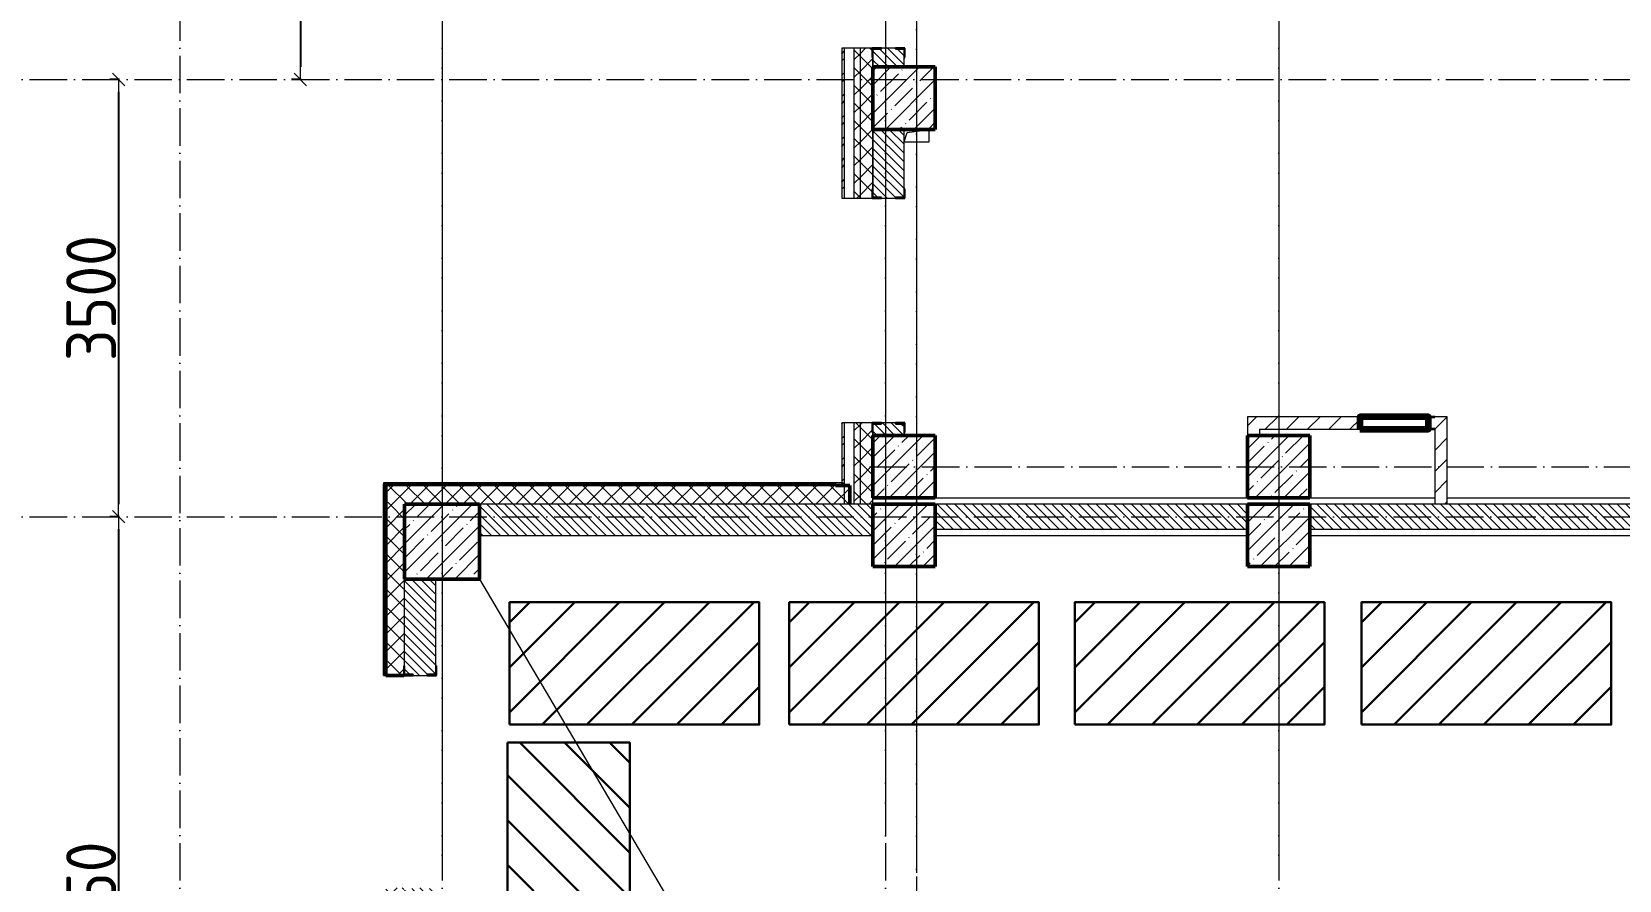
# Model space of a CAD drawing. Header units: millimetres. Extents: x -356862 to 418287, y 0 to 839748.
# Drawn here: x 210193 to 222906, y 498937 to 505729 of the extents above; entities that cross this region are included whole.
import ezdxf

# ---------------------------------------------------------------- set-up
doc = ezdxf.new("R2010")
doc.units = ezdxf.units.MM
doc.linetypes.add('50_200_ШТРИХ_1Т_ш5_п1_п1_', pattern=[700, 500, -100, 0, -100])
for name, color, linetype, lineweight in [('0) строит. леса', 20, 'Continuous', 30), ('9.7) Заделка 956 шт', 6, 'Continuous', 158), ('A-____-____-DIMS', 7, 'Continuous', 9), ('A-DETL-____-OTLN-4', 7, 'Continuous', 18), ('A-FLOR-____-OTLN', 7, 'Continuous', 9), ('A-GENM-____-MCUT', 7, 'Continuous', 25), ('A-GENM-____-OTLN', 7, 'Continuous', 9), ('A-GENM-____-OTLN-1', 7, 'Continuous', 25), ('A-WALL-____-MCUT', 7, 'Continuous', 13), ('A-WALL-____-MCUT-1', 7, 'Continuous', 9), ('A-WALL-____-MCUT-2', 7, 'Continuous', 50), ('A-WALL-____-MCUT-3', 7, 'Continuous', 9), ('A-WALL-____-OTLN', 7, 'Continuous', 9), ('A-WALL-____-PATT-1', 7, 'Continuous', 9), ('A-WALL-FNSH-MCUT-1', 7, 'Continuous', 9), ('S-COLS-____-MCUT', 7, 'Continuous', 50), ('S-COLS-____-OTLN', 7, 'Continuous', 9), ('S-GRID-____-OTLN-1', 7, '50_200_ШТРИХ_1Т_ш5_п1_п1_', 9)]:
    doc.layers.add(name, color=color, linetype=linetype, lineweight=lineweight)
doc.styles.add('СПДС', font='isocpeur.ttf', dxfattribs={"width": 0.9})
doc.dimstyles.new('Размера А3', dxfattribs={"dimtxt": 200, "dimasz": 100, "dimexe": 70, "dimexo": 100, "dimgap": 20, "dimtad": 1, "dimdec": 0, "dimrnd": 10, "dimzin": 0, "dimdsep": 46, "dimtxsty": 'СПДС', "dimblk": 'ARROWHEAD_6', "dimcen": 1, "dimclrd": 256, "dimclre": 256, "dimclrt": 256, "dimazin": 0, "dimtfac": 1, "dimtdec": 0, "dimtmove": 2, "dimatfit": 3, "dimfxl": 1, "dimtolj": 1, "dimtzin": 0, "dimarcsym": 0})
pattern_1 = [(45, (-77750, -42681.04), (-114.04925, 114.04925), []), (45, (-77635.95, -42681.04), (-114.04925, 114.04925), [201.613, -40.323, 3.353, -36.97])]
pattern_2 = [(45, (142429.06, 459015.94), (-70.71068, 70.71068), []), (135, (142429.06, 459015.94), (-70.71068, -70.71068), [])]
pattern_3 = [(45, (-74750, -43231.04), (-114.04925, 114.04925), []), (45, (-74635.95, -43231.04), (-114.04925, 114.04925), [201.613, -40.323, 3.353, -36.97])]
pattern_4 = [(45, (-77750, -43231.04), (-114.04925, 114.04925), []), (45, (-77635.95, -43231.04), (-114.04925, 114.04925), [201.613, -40.323, 3.353, -36.97])]
pattern_5 = [(45, (-74750, -42681.04), (-114.04925, 114.04925), []), (45, (-74635.95, -42681.04), (-114.04925, 114.04925), [201.613, -40.323, 3.353, -36.97])]
pattern_6 = [(135, (142429.057, 459015.94), (-35.35534, -35.35534), [])]
pattern_7 = [(45, (142429.06, 459015.94), (-84.85281, 84.85281), [])]

# ---------------------------------------------------------------- blocks, each defined once
blk = doc.blocks.new('BSC_Колонна _Прямоугольная - 500х500-V34-АР1_План отверстий 3 этажа в осях 1-64_Ю-ЯЯ')
at = {"layer": 'S-COLS-____-OTLN'}
h = blk.add_hatch(dxfattribs=at)
h.set_pattern_fill('FP_42', color=256, style=0, pattern_type=2)
h.set_pattern_definition(pattern_1)
h.paths.add_polyline_path([(-250, -250), (250, -250), (250, 250), (-250, 250)], flags=0)
at = {"layer": 'S-COLS-____-MCUT'}
for p, q in [((250, 250), (-250, 250)), ((-250, 250), (-250, -250)), ((250, -250), (250, 250)), ((-250, -250), (250, -250))]:
    blk.add_line(p, q, dxfattribs=at)
blk = doc.blocks.new('BSC_Колонна _Прямоугольная - 500х500-V56-АР1_План отверстий 3 этажа в осях 1-64_Ю-ЯЯ')
at = {"layer": 'S-COLS-____-OTLN'}
h = blk.add_hatch(dxfattribs=at)
h.set_pattern_fill('FP_64', color=256, style=0, pattern_type=2)
h.set_pattern_definition(pattern_3)
h.paths.add_polyline_path([(-250, -250), (250, -250), (250, 250), (-250, 250)], flags=0)
at = {"layer": 'S-COLS-____-MCUT'}
for p, q in [((250, 250), (-250, 250)), ((-250, 250), (-250, -250)), ((250, -250), (250, 250)), ((-250, -250), (250, -250))]:
    blk.add_line(p, q, dxfattribs=at)
blk = doc.blocks.new('BSC_Колонна _Прямоугольная - 500х500-V113-АР1_План отверстий 3 этажа в осях 1-64_Ю-ЯЯ')
at = {"layer": 'S-COLS-____-OTLN'}
h = blk.add_hatch(dxfattribs=at)
h.set_pattern_fill('FP_118', color=256, style=0, pattern_type=2)
h.set_pattern_definition([(315, (-46181.04, 74750), (114.04925, 114.04925), []), (315, (-46181.04, 74635.95), (114.04925, 114.04925), [201.613, -40.323, 3.353, -36.97])])
h.paths.add_polyline_path([(-250, 250), (-250, -250), (250, -250), (250, 250)], flags=0)
at = {"layer": 'S-COLS-____-MCUT'}
for p, q in [((250, 250), (-250, 250)), ((-250, 250), (-250, -250)), ((250, -250), (250, 250)), ((-250, -250), (250, -250))]:
    blk.add_line(p, q, dxfattribs=at)
blk = doc.blocks.new('BSC_Колонна _Прямоугольная - 500х500-V118-АР1_План отверстий 3 этажа в осях 1-64_Ю-ЯЯ')
at = {"layer": 'S-COLS-____-OTLN'}
h = blk.add_hatch(dxfattribs=at)
h.set_pattern_fill('FP_123', color=256, style=0, pattern_type=2)
h.set_pattern_definition(pattern_4)
h.paths.add_polyline_path([(-250, -250), (250, -250), (250, 250), (-250, 250)], flags=0)
at = {"layer": 'S-COLS-____-MCUT'}
for p, q in [((250, 250), (-250, 250)), ((-250, 250), (-250, -250)), ((250, -250), (250, 250)), ((-250, -250), (250, -250))]:
    blk.add_line(p, q, dxfattribs=at)
blk = doc.blocks.new('BSC_Колонна _Прямоугольная - 500х500-V119-АР1_План отверстий 3 этажа в осях 1-64_Ю-ЯЯ')
at = {"layer": 'S-COLS-____-OTLN'}
h = blk.add_hatch(dxfattribs=at)
h.set_pattern_fill('FP_124', color=256, style=0, pattern_type=2)
h.set_pattern_definition(pattern_5)
h.paths.add_polyline_path([(-250, -250), (250, -250), (250, 250), (-250, 250), (-250, 12)], flags=0)
at = {"layer": 'S-COLS-____-MCUT'}
for p, q in [((250, 250), (-250, 250)), ((-250, 250), (-250, -250)), ((250, -250), (250, 250)), ((-250, -250), (250, -250))]:
    blk.add_line(p, q, dxfattribs=at)
blk = doc.blocks.new('Фахверк_СКБ_Уголок - 250_2700_1-27501432-АР1_План отверстий 3 этажа в осях 1-64_Ю-ЯЯ')
at = {"layer": 'A-GENM-____-MCUT'}
for p, q in [((200, 181), (125, 181)), ((125, 181), (125, 106)), ((131, 106), (131, 175)), ((131, 175), (200, 175)), ((200, 175), (200, 181)), ((125, 106), (131, 106)), ((131, -6), (125, -6)), ((125, -6), (125, -81)), ((125, -81), (200, -81)), ((131, -75), (131, -6)), ((200, -75), (131, -75)), ((200, -81), (200, -75))]:
    blk.add_line(p, q, dxfattribs=at)
blk = doc.blocks.new('Фахверк_СКБ_Уголок - 250_2700-27497298-АР1_План отверстий 3 этажа в осях 1-64_Ю-ЯЯ')
at = {"layer": 'A-GENM-____-MCUT'}
for p, q in [((200, 181), (125, 181)), ((125, 181), (125, 106)), ((131, 106), (131, 175)), ((131, 175), (200, 175)), ((200, 175), (200, 181)), ((125, 106), (131, 106)), ((131, -6), (125, -6)), ((125, -6), (125, -81)), ((125, -81), (200, -81)), ((131, -75), (131, -6)), ((200, -75), (131, -75)), ((200, -81), (200, -75))]:
    blk.add_line(p, q, dxfattribs=at)
blk = doc.blocks.new('AR_Отверстие прямоугольное _в плите_ - AR_Отверстие прямоугольное _в плите_-V175-АР1_План отверстий 3 этажа в осях 1-64_Ю-ЯЯ')
at = {"layer": 'A-GENM-____-OTLN'}
for p, q in [((-100, -50), (-75, 25)), ((-75, 25), (100, 50)), ((100, -50), (100, 50)), ((-100, -50), (100, -50))]:
    blk.add_line(p, q, dxfattribs=at)
blk = doc.blocks.new('Стены 10 - Стены 4-31628020-АР1_План отверстий 3 этажа в осях 1-64_Ю-ЯЯ')
at = {"layer": 'A-WALL-____-MCUT'}
for p, q in [((23850, 9731), (23800, 9731)), ((23800, 9731), (23800, 9711)), ((23800, 9711), (23850, 9711)), ((23850, 9711), (23850, 9731))]:
    blk.add_line(p, q, dxfattribs=at)
blk = doc.blocks.new('154_Фахверк_СКБ_Швеллер - Тип_100_3960_зеркало-36793856-АР1_План отверстий 3 этажа в осях 1-64_Ю-ЯЯ')
at = {"layer": 'A-GENM-____-MCUT'}
for p, q in [((175, 50), (125, 50)), ((125, 50), (125, -50)), ((128, 47), (175, 47)), ((128, -47), (128, 47)), ((175, 47), (175, 50)), ((125, -50), (175, -50)), ((175, -47), (128, -47)), ((175, -50), (175, -47))]:
    blk.add_line(p, q, dxfattribs=at)
blk = doc.blocks.new('BSC_Колонна _Прямоугольная - 600х600-25984397-АР1_План отверстий 3 этажа в осях 1-64_А-ГГ')
at = {"layer": 'S-COLS-____-OTLN'}
h = blk.add_hatch(dxfattribs=at)
h.set_pattern_fill('FP_47', color=256, style=0, pattern_type=2)
h.set_pattern_definition([(45, (-71050, -42631.04), (-114.04925, 114.04925), []), (45, (-70935.95, -42631.04), (-114.04925, 114.04925), [201.613, -40.323, 3.353, -36.97])])
h.paths.add_polyline_path([(-300, -300), (300, -300), (300, 300), (-300, 300)], flags=0)
at = {"layer": 'S-COLS-____-MCUT'}
for p, q in [((300, 300), (-300, 300)), ((-300, 300), (-300, -300)), ((300, -300), (300, 300)), ((-300, -300), (300, -300))]:
    blk.add_line(p, q, dxfattribs=at)
blk = doc.blocks.new('BSC_Колонна _Прямоугольная - 500х500-V21-АР1_План отверстий 3 этажа в осях 1-64_А-ГГ')
at = {"layer": 'S-COLS-____-OTLN'}
h = blk.add_hatch(dxfattribs=at)
h.set_pattern_fill('FP_58', color=256, style=0, pattern_type=2)
h.set_pattern_definition(pattern_1)
h.paths.add_polyline_path([(-250, -250), (250, -250), (250, 250), (-250, 250)], flags=0)
at = {"layer": 'S-COLS-____-MCUT'}
for p, q in [((250, 250), (-250, 250)), ((-250, 250), (-250, -250)), ((250, -250), (250, 250)), ((-250, -250), (250, -250))]:
    blk.add_line(p, q, dxfattribs=at)
blk = doc.blocks.new('BSC_Колонна _Прямоугольная - 500х500-V87-АР1_План отверстий 3 этажа в осях 1-64_А-ГГ')
at = {"layer": 'S-COLS-____-OTLN'}
h = blk.add_hatch(dxfattribs=at)
h.set_pattern_fill('FP_124', color=256, style=0, pattern_type=2)
h.set_pattern_definition(pattern_3)
h.paths.add_polyline_path([(-250, -250), (250, -250), (250, 250), (-250, 250)], flags=0)
at = {"layer": 'S-COLS-____-MCUT'}
for p, q in [((250, 250), (-250, 250)), ((-250, 250), (-250, -250)), ((250, -250), (250, 250)), ((-250, -250), (250, -250))]:
    blk.add_line(p, q, dxfattribs=at)
blk = doc.blocks.new('BSC_Колонна _Прямоугольная - 500х500-V142-АР1_План отверстий 3 этажа в осях 1-64_А-ГГ')
at = {"layer": 'S-COLS-____-OTLN'}
h = blk.add_hatch(dxfattribs=at)
h.set_pattern_fill('FP_165', color=256, style=0, pattern_type=2)
h.set_pattern_definition(pattern_4)
h.paths.add_polyline_path([(-250, -250), (250, -250), (250, 250), (-250, 250)], flags=0)
at = {"layer": 'S-COLS-____-MCUT'}
for p, q in [((250, 250), (-250, 250)), ((-250, 250), (-250, -250)), ((250, -250), (250, 250)), ((-250, -250), (250, -250))]:
    blk.add_line(p, q, dxfattribs=at)
blk = doc.blocks.new('BSC_Колонна _Прямоугольная - 500х500-V143-АР1_План отверстий 3 этажа в осях 1-64_А-ГГ')
at = {"layer": 'S-COLS-____-OTLN'}
h = blk.add_hatch(dxfattribs=at)
h.set_pattern_fill('FP_166', color=256, style=0, pattern_type=2)
h.set_pattern_definition(pattern_5)
h.paths.add_polyline_path([(-250, -250), (250, -250), (250, 250), (-250, 250)], flags=0)
at = {"layer": 'S-COLS-____-MCUT'}
for p, q in [((250, 250), (-250, 250)), ((-250, 250), (-250, -250)), ((250, -250), (250, 250)), ((-250, -250), (250, -250))]:
    blk.add_line(p, q, dxfattribs=at)
blk = doc.blocks.new('Фахверк_СКБ_Уголок - 250_3380-27498580-АР1_План отверстий 3 этажа в осях 1-64_А-ГГ')
at = {"layer": 'A-GENM-____-MCUT'}
for p, q in [((200, 181), (125, 181)), ((125, 181), (125, 106)), ((131, 106), (131, 175)), ((131, 175), (200, 175)), ((200, 175), (200, 181)), ((125, 106), (131, 106)), ((131, -6), (125, -6)), ((125, -6), (125, -81)), ((125, -81), (200, -81)), ((131, -75), (131, -6)), ((200, -75), (131, -75)), ((200, -81), (200, -75))]:
    blk.add_line(p, q, dxfattribs=at)
blk = doc.blocks.new('Стены 10 - Стены 4-31628020-АР1_План отверстий 3 этажа в осях 1-64_А-ГГ')
at = {"layer": 'A-WALL-____-MCUT-3'}
for p, q in [((23850, 9731), (23800, 9731)), ((23800, 9731), (23800, 9711)), ((23800, 9711), (23850, 9711)), ((23850, 9711), (23850, 9731))]:
    blk.add_line(p, q, dxfattribs=at)
blk = doc.blocks.new('154_Фахверк_СКБ_Швеллер - Тип_100_3960_зеркало-36793856-АР1_План отверстий 3 этажа в осях 1-64_А-ГГ')
at = {"layer": 'A-GENM-____-MCUT'}
for p, q in [((175, 50), (125, 50)), ((125, 50), (125, -50)), ((128, 47), (175, 47)), ((128, -47), (128, 47)), ((175, 47), (175, 50)), ((125, -50), (175, -50)), ((175, -47), (128, -47)), ((175, -50), (175, -47))]:
    blk.add_line(p, q, dxfattribs=at)
blk = doc.blocks.new('ARROWHEAD_6')
at = {"color": 0, "linetype": 'Continuous'}
for p, q in [((0, 0), (-1, 0)), ((-0.5, -0.5), (0.5, 0.5))]:
    blk.add_line(p, q, dxfattribs=at)
blk = doc.blocks.new('*D2600')
at = {"layer": 'A-____-____-DIMS', "lineweight": -2, "transparency": 16777216}
for p, q in [((212350, 510947), (212274, 510947)), ((212344, 510847), (212344, 505447)), ((212350, 505347), (212274, 505347))]:
    blk.add_line(p, q, dxfattribs=at)
at = {"layer": 'Defpoints', "color": 0, "transparency": 16777216}
for p in [(212450, 510947), (212344, 505347), (212450, 505347)]:
    blk.add_point(p, dxfattribs=at)
at = {"layer": 'A-____-____-DIMS', "lineweight": -2, "transparency": 16777216, "xscale": 100, "yscale": 100, "zscale": 100}
for p, rotation in [((212344, 510947), 90), ((212344, 505347), 270)]:
    blk.add_blockref('ARROWHEAD_6', p, dxfattribs=dict(at, rotation=rotation))
at = {"layer": 'A-____-____-DIMS', "transparency": 16777216, "insert": (212124, 508147), "char_height": 400, "attachment_point": 5, "rotation": 90, "style": 'СПДС'}
blk.add_mtext('\\A1;5600', dxfattribs=at)
blk = doc.blocks.new('*D2601')
at = {"layer": 'A-____-____-DIMS', "lineweight": -2, "transparency": 16777216}
for p, q in [((210895, 505347), (210819, 505347)), ((210889, 505247), (210889, 501947)), ((210895, 501847), (210819, 501847))]:
    blk.add_line(p, q, dxfattribs=at)
at = {"layer": 'Defpoints', "color": 0, "transparency": 16777216}
for p in [(210995, 505347), (210889, 501847), (210995, 501847)]:
    blk.add_point(p, dxfattribs=at)
at = {"layer": 'A-____-____-DIMS', "lineweight": -2, "transparency": 16777216, "xscale": 100, "yscale": 100, "zscale": 100}
for p, rotation in [((210889, 505347), 90), ((210889, 501847), 270)]:
    blk.add_blockref('ARROWHEAD_6', p, dxfattribs=dict(at, rotation=rotation))
at = {"layer": 'A-____-____-DIMS', "transparency": 16777216, "insert": (210669, 503597), "char_height": 400, "attachment_point": 5, "rotation": 90, "style": 'СПДС'}
blk.add_mtext('\\A1;3500', dxfattribs=at)
blk = doc.blocks.new('*D2602')
at = {"layer": 'A-____-____-DIMS', "lineweight": -2, "transparency": 16777216}
for p, q in [((210895, 501847), (210819, 501847)), ((210889, 501747), (210889, 495797)), ((210895, 495697), (210819, 495697))]:
    blk.add_line(p, q, dxfattribs=at)
at = {"layer": 'Defpoints', "color": 0, "transparency": 16777216}
for p in [(210995, 501847), (210889, 495697), (210995, 495697)]:
    blk.add_point(p, dxfattribs=at)
at = {"layer": 'A-____-____-DIMS', "lineweight": -2, "transparency": 16777216, "xscale": 100, "yscale": 100, "zscale": 100}
for p, rotation in [((210889, 501847), 90), ((210889, 495697), 270)]:
    blk.add_blockref('ARROWHEAD_6', p, dxfattribs=dict(at, rotation=rotation))
at = {"layer": 'A-____-____-DIMS', "transparency": 16777216, "insert": (210669, 498772), "char_height": 400, "attachment_point": 5, "rotation": 90, "style": 'СПДС'}
blk.add_mtext('\\A1;6150', dxfattribs=at)

msp = doc.modelspace()

# ---------------------------------------------------------------- hatches: boundary and pattern name
at = {"layer": '0) строит. леса'}
h = msp.add_hatch(dxfattribs=at)
h.set_pattern_fill('ANSI31', color=256, scale=80)
h.set_pattern_definition([(45, (214459.42, 646201.03), (-179.60512, 179.60512), [])])
h.paths.add_polyline_path([(214019.1946, 500182.534), (216019.1946, 500182.534), (216019.1946, 501162.534), (214019.1946, 501162.534)])
h = msp.add_hatch(dxfattribs=at)
h.set_pattern_fill('ANSI31', color=256, scale=80)
h.set_pattern_definition([(45, (216699.28, 646201.03), (-179.60512, 179.60512), [])])
h.paths.add_polyline_path([(216259.0551, 500182.534), (218259.0551, 500182.534), (218259.0551, 501162.534), (216259.0551, 501162.534)])
h = msp.add_hatch(dxfattribs=at)
h.set_pattern_fill('ANSI31', color=256, scale=80)
h.set_pattern_definition([(45, (218985.83, 646201.03), (-179.60512, 179.60512), [])])
h.paths.add_polyline_path([(218545.6, 500182.534), (220545.6, 500182.534), (220545.6, 501162.534), (218545.6, 501162.534)])
h = msp.add_hatch(dxfattribs=at)
h.set_pattern_fill('ANSI31', color=256, scale=80)
h.set_pattern_definition([(45, (221281.95, 646201.03), (-179.60512, 179.60512), [])])
h.paths.add_polyline_path([(220841.7239, 500182.534), (222841.7239, 500182.534), (222841.7239, 501162.534), (220841.7239, 501162.534)])
h = msp.add_hatch(dxfattribs=at)
h.set_pattern_fill('ANSI31', color=256, scale=80, angle=-90)
h.set_pattern_definition([(315, (360020.9, 499598.46), (179.60512, 179.60512), [])])
h.paths.add_polyline_path([(214002.3982, 500038.6902), (214002.3982, 498038.6902), (214982.3982, 498038.6902), (214982.3982, 500038.6902)])
at = {"layer": 'A-WALL-____-PATT-1'}
h = msp.add_hatch(dxfattribs=at)
h.set_pattern_fill('FP_4', color=256, style=0, pattern_type=2)
h.set_pattern_definition(pattern_2)
h.paths.add_polyline_path([(216829.0567, 501946.983), (216829.0567, 502596.983), (216779.0567, 502596.983), (216779.0567, 501946.983)], flags=0)
h.paths.add_polyline_path([(216779.0567, 504396.983), (216829.0567, 504396.983), (216829.0567, 505596.983), (216779.0567, 505596.983), (216779.0567, 504937.998)], flags=0)
h.paths.add_polyline_path([(216779.0567, 507396.983), (216829.0567, 507396.983), (216829.0567, 508596.983), (216779.0567, 508596.983), (216779.0567, 508166.9682)], flags=0)
h.paths.add_polyline_path([(216779.0567, 510396.983), (216829.0567, 510396.983), (216829.0567, 511596.983), (216779.0567, 511596.983), (216779.0567, 510588.6959)], flags=0)
h.paths.add_polyline_path([(216829.0567, 513396.983), (216829.0567, 514196.983), (216779.0567, 514196.983), (216779.0567, 513396.983)], flags=0)
h = msp.add_hatch(dxfattribs=at)
h.set_pattern_fill('FP_4', color=256, style=0, pattern_type=2)
h.set_pattern_definition(pattern_2)
h.paths.add_polyline_path([(216829.0567, 501946.983), (216929.0567, 501946.983), (216929.0567, 502521.983), (216923.0567, 502521.983), (216923.0567, 502596.983), (216829.0567, 502596.983), (216829.0567, 501996.983)], flags=0)
h.paths.add_polyline_path([(216923.0567, 504396.983), (216923.0567, 504471.983), (216929.0567, 504471.983), (216929.0567, 505521.983), (216923.0567, 505521.983), (216923.0567, 505596.983), (216829.0567, 505596.983), (216829.0567, 504396.983)], flags=0)
h.paths.add_polyline_path([(216923.0567, 507396.983), (216923.0567, 507471.983), (216929.0567, 507471.983), (216929.0567, 508527.983), (216923.0567, 508527.983), (216923.0567, 508596.983), (216829.0567, 508596.983), (216829.0567, 507396.983)], flags=0)
h.paths.add_polyline_path([(216923.0567, 510396.983), (216923.0567, 510471.983), (216929.0567, 510471.983), (216929.0567, 511521.983), (216923.0567, 511521.983), (216923.0567, 511596.983), (216829.0567, 511596.983), (216829.0567, 510396.983)], flags=0)
h.paths.add_polyline_path([(216923.0567, 513396.983), (216923.0567, 513471.983), (216929.0567, 513471.983), (216929.0567, 514196.983), (216829.0567, 514196.983), (216829.0567, 513396.983)], flags=0)
h = msp.add_hatch(dxfattribs=at)
h.set_pattern_fill('FP_6', color=256, style=0, pattern_type=2)
h.set_pattern_definition([(45, (142429.06, 459015.94), (-85.53659, 85.53659), []), (45, (142486.08, 459015.94), (-85.53659, 85.53659), [])])
h.paths.add_polyline_path([(216699.0567, 502116.983), (216699.0567, 502596.983), (216679.0567, 502596.983), (216679.0567, 502116.983)], flags=0)
h.paths.add_polyline_path([(216679.0567, 504396.983), (216699.0567, 504396.983), (216699.0567, 505596.983), (216679.0567, 505596.983), (216679.0567, 504937.998)], flags=0)
h.paths.add_polyline_path([(216699.0567, 507396.983), (216699.0567, 508596.983), (216679.0567, 508596.983), (216679.0567, 507396.983)], flags=0)
h.paths.add_polyline_path([(216699.0567, 510396.983), (216699.0567, 511596.983), (216679.0567, 511596.983), (216679.0567, 510396.983)], flags=0)
h.paths.add_polyline_path([(216699.0567, 513396.983), (216699.0567, 513956.983), (216679.0567, 513956.983), (216679.0567, 513396.983)], flags=0)
h = msp.add_hatch(dxfattribs=at)
h.set_pattern_fill('FP_9', color=256, style=0, pattern_type=2)
h.set_pattern_definition(pattern_6)
h.paths.add_polyline_path([(216998.0567, 505446.983), (217179.0567, 505446.983), (217179.0567, 505590.983), (217110.0567, 505590.983), (217110.0567, 505596.983), (216998.0567, 505596.983), (216998.0567, 505590.983), (216929.0567, 505590.983), (216929.0567, 505446.983)], flags=0)
h.paths.add_polyline_path([(217110.0567, 507396.983), (217110.0567, 507402.983), (217179.0567, 507402.983), (217179.0567, 508596.983), (216929.0567, 508596.983), (216929.0567, 507402.983), (216998.0567, 507402.983), (216998.0567, 507396.983)], flags=0)
h.paths.add_polyline_path([(217110.0567, 510396.983), (217110.0567, 510402.983), (217179.0567, 510402.983), (217179.0567, 510696.983), (216929.0567, 510696.983), (216929.0567, 510402.983), (216998.0567, 510402.983), (216998.0567, 510396.983)], flags=0)
h = msp.add_hatch(dxfattribs=at)
h.set_pattern_fill('FP_9', color=256, style=0, pattern_type=2)
h.set_pattern_definition(pattern_6)
h.paths.add_polyline_path([(216998.0567, 502496.983), (217179.0567, 502496.983), (217179.0567, 502590.983), (217110.0567, 502590.983), (217110.0567, 502596.983), (216998.0567, 502596.983), (216998.0567, 502590.983), (216929.0567, 502590.983), (216929.0567, 502496.983)], flags=0)
h.paths.add_polyline_path([(216998.0567, 504396.983), (217110.0567, 504396.983), (217110.0567, 504402.983), (217179.0567, 504402.983), (217179.0567, 504946.983), (216929.0567, 504946.983), (216929.0567, 504402.983), (216998.0567, 504402.983)], flags=0)
h = msp.add_hatch(dxfattribs=at)
h.set_pattern_fill('FP_7', color=256, style=0, pattern_type=2)
h.set_pattern_definition(pattern_7)
h.paths.add_polyline_path([(220029.0567, 502496.983), (220029.0567, 502646.983), (219929.0567, 502646.983), (219929.0567, 502496.983)], flags=0)
h = msp.add_hatch(dxfattribs=at)
h.set_pattern_fill('FP_4', color=256, style=0, pattern_type=2)
h.set_pattern_definition(pattern_7)
h.paths.add_polyline_path([(220029.0567, 502496.983), (220029.0567, 502646.983), (219929.0567, 502646.983), (219929.0567, 502496.983)], flags=0)
h = msp.add_hatch(dxfattribs=at)
h.set_pattern_fill('FP_7', color=256, style=0, pattern_type=2)
h.set_pattern_definition(pattern_7)
h.paths.add_polyline_path([(220829.0567, 502546.983), (220829.0567, 502646.983), (220029.0567, 502646.983), (220029.0567, 502546.983), (220183.4594, 502546.983)], flags=0)
h.paths.add_polyline_path([(221529.0567, 502546.983), (221529.0567, 502646.983), (221429.0567, 502646.983), (221429.0567, 502643.983), (221382.0567, 502643.983), (221382.0567, 502549.983), (221429.0567, 502549.983), (221429.0567, 502546.983)], flags=0)
h = msp.add_hatch(dxfattribs=at)
h.set_pattern_fill('FP_4', color=256, style=0, pattern_type=2)
h.set_pattern_definition(pattern_7)
h.paths.add_polyline_path([(221429.0567, 502546.983), (221529.0567, 502546.983), (221529.0567, 502646.983), (221429.0567, 502646.983), (221429.0567, 502643.983), (221382.0567, 502643.983), (221382.0567, 502549.983), (221429.0567, 502549.983)], flags=0)
h.paths.add_polyline_path([(220029.0567, 502546.983), (220829.0567, 502546.983), (220829.0567, 502646.983), (220029.0567, 502646.983)], flags=0)
h = msp.add_hatch(dxfattribs=at)
h.set_pattern_fill('FP_7', color=256, style=0, pattern_type=2)
h.set_pattern_definition(pattern_7)
h.paths.add_polyline_path([(221529.0567, 501946.983), (221529.0567, 502546.983), (221429.0567, 502546.983), (221429.0567, 501946.983)], flags=0)
h = msp.add_hatch(dxfattribs=at)
h.set_pattern_fill('FP_4', color=256, style=0, pattern_type=2)
h.set_pattern_definition(pattern_7)
h.paths.add_polyline_path([(221529.0567, 501946.983), (221529.0567, 502546.983), (221429.0567, 502546.983), (221429.0567, 501946.983)], flags=0)
h = msp.add_hatch(dxfattribs=at)
h.set_pattern_fill('FP_4', color=256, style=0, pattern_type=2)
h.set_pattern_definition(pattern_2)
h.paths.add_polyline_path([(216743.7014, 501946.983), (216743.7014, 502096.983), (213029.0567, 502096.983), (213029.0567, 501946.983), (216648.5309, 501946.983)], flags=0)
h = msp.add_hatch(dxfattribs=at)
h.set_pattern_fill('FP_1', color=256, style=0, pattern_type=2)
h.set_pattern_definition(pattern_2)
h.paths.add_polyline_path([(216743.7014, 501946.983), (216743.7014, 502096.983), (213029.0567, 502096.983), (213029.0567, 501946.983), (216648.8799, 501946.983)], flags=0)
h = msp.add_hatch(dxfattribs=at)
h.set_pattern_fill('FP_1', color=256, style=0, pattern_type=2)
h.set_pattern_definition(pattern_2)
h.paths.add_polyline_path([(213029.0567, 471346.983), (213179.0567, 471346.983), (213179.0567, 472641.983), (213173.0567, 472641.983), (213173.0567, 472716.983), (213029.0567, 472716.983)], flags=0)
h.paths.add_polyline_path([(213113.9513, 474416.983), (213173.0567, 474416.983), (213173.0567, 474491.983), (213179.0567, 474491.983), (213179.0567, 475281.983), (213173.0567, 475281.983), (213173.0567, 475356.983), (213029.0567, 475356.983), (213029.0567, 474416.983)], flags=0)
h.paths.add_polyline_path([(213113.9513, 477056.983), (213173.0567, 477056.983), (213173.0567, 477131.983), (213179.0567, 477131.983), (213179.0567, 478521.983), (213173.0567, 478521.983), (213173.0567, 478596.983), (213029.0567, 478596.983), (213029.0567, 477056.983)], flags=0)
h.paths.add_polyline_path([(213113.9513, 480296.983), (213173.0567, 480296.983), (213173.0567, 480371.983), (213179.0567, 480371.983), (213179.0567, 481161.983), (213173.0567, 481161.983), (213173.0567, 481236.983), (213029.0567, 481236.983), (213029.0567, 480296.983)], flags=0)
h.paths.add_polyline_path([(213113.9513, 482936.983), (213173.0567, 482936.983), (213173.0567, 483011.983), (213179.0567, 483011.983), (213179.0567, 484401.983), (213173.0567, 484401.983), (213173.0567, 484476.983), (213029.0567, 484476.983), (213029.0567, 482936.983)], flags=0)
h.paths.add_polyline_path([(213029.0567, 486176.983), (213173.0567, 486176.983), (213173.0567, 486251.983), (213179.0567, 486251.983), (213179.0567, 487041.983), (213173.0567, 487041.983), (213173.0567, 487116.983), (213029.0567, 487116.983)], flags=0)
h.paths.add_polyline_path([(213029.0567, 488816.983), (213173.0567, 488816.983), (213173.0567, 488891.983), (213179.0567, 488891.983), (213179.0567, 490281.983), (213173.0567, 490281.983), (213173.0567, 490356.983), (213029.0567, 490356.983)], flags=0)
h.paths.add_polyline_path([(213029.0567, 492056.983), (213173.0567, 492056.983), (213173.0567, 492131.983), (213179.0567, 492131.983), (213179.0567, 492921.983), (213173.0567, 492921.983), (213173.0567, 492996.983), (213029.0567, 492996.983)], flags=0)
h.paths.add_polyline_path([(213173.0567, 494696.983), (213173.0567, 494771.983), (213179.0567, 494771.983), (213179.0567, 496161.983), (213173.0567, 496161.983), (213173.0567, 496236.983), (213029.0567, 496236.983), (213029.0567, 494696.983), (213113.9513, 494696.983)], flags=0)
h.paths.add_polyline_path([(213173.0567, 497936.983), (213173.0567, 498011.983), (213179.0567, 498011.983), (213179.0567, 498801.983), (213173.0567, 498801.983), (213173.0567, 498876.983), (213029.0567, 498876.983), (213029.0567, 497936.983), (213113.9513, 497936.983)], flags=0)
h.paths.add_polyline_path([(213173.0567, 500576.983), (213173.0567, 500651.983), (213179.0567, 500651.983), (213179.0567, 501946.983), (213029.0567, 501946.983), (213029.0567, 500576.983), (213113.9513, 500576.983)], flags=0)
h = msp.add_hatch(dxfattribs=at)
h.set_pattern_fill('FP_9', color=256, style=0, pattern_type=2)
h.set_pattern_definition(pattern_6)
h.paths.add_polyline_path([(216929.0567, 501696.983), (216929.0567, 501946.983), (213779.0567, 501946.983), (213779.0567, 501696.983), (216648.5309, 501696.983)], flags=0)
h = msp.add_hatch(dxfattribs=at)
h.set_pattern_fill('FP_6', color=256, style=0, pattern_type=2)
h.set_pattern_definition(pattern_6)
h.paths.add_polyline_path([(216929.0567, 501696.983), (216929.0567, 501946.983), (213779.0567, 501946.983), (213779.0567, 501696.983), (216648.8799, 501696.983)], flags=0)
h = msp.add_hatch(dxfattribs=at)
h.set_pattern_fill('FP_9', color=256, style=0, pattern_type=2)
h.set_pattern_definition(pattern_6)
h.paths.add_polyline_path([(219929.0567, 501746.983), (219929.0567, 501946.983), (217429.0567, 501946.983), (217429.0567, 501746.983), (218415.9952, 501746.983)], flags=0)
h = msp.add_hatch(dxfattribs=at)
h.set_pattern_fill('FP_6', color=256, style=0, pattern_type=2)
h.set_pattern_definition(pattern_6)
h.paths.add_polyline_path([(219929.0567, 501746.983), (219929.0567, 501946.983), (217429.0567, 501946.983), (217429.0567, 501746.983), (218416.3442, 501746.983)], flags=0)
h = msp.add_hatch(dxfattribs=at)
h.set_pattern_fill('FP_9', color=256, style=0, pattern_type=2)
h.set_pattern_definition(pattern_6)
h.paths.add_polyline_path([(225329.0567, 501746.983), (225329.0567, 501946.983), (220429.0567, 501946.983), (220429.0567, 501746.983), (223718.388, 501746.983)], flags=0)
h = msp.add_hatch(dxfattribs=at)
h.set_pattern_fill('FP_6', color=256, style=0, pattern_type=2)
h.set_pattern_definition(pattern_6)
h.paths.add_polyline_path([(225329.0567, 501746.983), (225329.0567, 501946.983), (220429.0567, 501946.983), (220429.0567, 501746.983), (223718.737, 501746.983)], flags=0)
h = msp.add_hatch(dxfattribs=at)
h.set_pattern_fill('FP_6', color=256, style=0, pattern_type=2)
h.set_pattern_definition(pattern_6)
h.paths.add_polyline_path([(213248.0567, 495996.983), (213429.0567, 495996.983), (213429.0567, 496230.983), (213360.0567, 496230.983), (213360.0567, 496236.983), (213248.0567, 496236.983), (213248.0567, 496230.983), (213179.0567, 496230.983), (213179.0567, 495996.983)], flags=0)
h.paths.add_polyline_path([(213248.0567, 497936.983), (213360.0567, 497936.983), (213360.0567, 497942.983), (213429.0567, 497942.983), (213429.0567, 498870.983), (213360.0567, 498870.983), (213360.0567, 498876.983), (213248.0567, 498876.983), (213248.0567, 498870.983), (213179.0567, 498870.983), (213179.0567, 497942.983), (213248.0567, 497942.983)], flags=0)
h.paths.add_polyline_path([(213360.0567, 500576.983), (213360.0567, 500582.983), (213429.0567, 500582.983), (213429.0567, 501346.983), (213179.0567, 501346.983), (213179.0567, 500582.983), (213248.0567, 500582.983), (213248.0567, 500576.983)], flags=0)

# ---------------------------------------------------------------- linework, layer by layer
at = {"layer": '0) строит. леса'}
for points in [[(214019.1946, 500182.534), (216019.1946, 500182.534), (216019.1946, 501162.534), (214019.1946, 501162.534)], [(216259.0551, 500182.534), (218259.0551, 500182.534), (218259.0551, 501162.534), (216259.0551, 501162.534)], [(218545.6, 500182.534), (220545.6, 500182.534), (220545.6, 501162.534), (218545.6, 501162.534)], [(220841.7239, 500182.534), (222841.7239, 500182.534), (222841.7239, 501162.534), (220841.7239, 501162.534)], [(214002.3982, 500038.6902), (214002.3982, 498038.6902), (214982.3982, 498038.6902), (214982.3982, 500038.6902)]]:
    msp.add_lwpolyline(points, close=True, dxfattribs=at)
at = {"layer": '9.7) Заделка 956 шт'}
msp.add_lwpolyline([(220829.0567, 502546.983), (221379.0567, 502546.983), (221379.0567, 502646.983), (220829.0567, 502646.983)], close=True, dxfattribs=at)
at = {"layer": 'A-DETL-____-OTLN-4'}
msp.add_line((213779.0567, 501346.983), (231179.0567, 471846.983), dxfattribs=at)
at = {"layer": 'A-FLOR-____-OTLN'}
for p, q in [((217429.0567, 501996.983), (219929.0567, 501996.983)), ((217429.0567, 501996.983), (219929.0567, 501996.983)), ((220429.0567, 501996.983), (221429.0567, 501996.983)), ((220429.0567, 501996.983), (221429.0567, 501996.983)), ((221529.0567, 501996.983), (225329.0567, 501996.983)), ((221529.0567, 501996.983), (225329.0567, 501996.983)), ((217429.0567, 501696.983), (219929.0567, 501696.983)), ((217429.0567, 501696.983), (219929.0567, 501696.983)), ((220429.0567, 501696.983), (225329.0567, 501696.983)), ((220429.0567, 501696.983), (225329.0567, 501696.983))]:
    msp.add_line(p, q, dxfattribs=at)
at = {"layer": 'A-WALL-____-MCUT'}
for p, q in [((216699.0567, 505596.983), (216699.0567, 504396.983)), ((216923.0567, 505596.983), (216699.0567, 505596.983)), ((217110.0567, 505596.983), (216998.0567, 505596.983)), ((217179.0567, 505446.983), (217179.0567, 505521.983)), ((217179.0567, 504471.983), (217179.0567, 504946.983)), ((216699.0567, 504396.983), (216923.0567, 504396.983)), ((216998.0567, 504396.983), (217110.0567, 504396.983)), ((216699.0567, 502596.983), (216699.0567, 501946.983)), ((216923.0567, 502596.983), (216699.0567, 502596.983)), ((217110.0567, 502596.983), (216998.0567, 502596.983)), ((217179.0567, 502496.983), (217179.0567, 502521.983)), ((216929.0567, 501946.983), (213779.0567, 501946.983)), ((216929.0567, 501946.983), (216929.0567, 501996.983)), ((219929.0567, 501946.983), (217429.0567, 501946.983)), ((225329.0567, 501946.983), (220429.0567, 501946.983)), ((213779.0567, 501696.983), (216929.0567, 501696.983)), ((217429.0567, 501746.983), (219929.0567, 501746.983)), ((220429.0567, 501746.983), (225329.0567, 501746.983))]:
    msp.add_line(p, q, dxfattribs=at)
at = {"layer": 'A-WALL-____-MCUT-1'}
for p, q in [((216779.0567, 504396.983), (216779.0567, 505596.983)), ((216829.0567, 504396.983), (216829.0567, 505596.983)), ((216929.0567, 505446.983), (216929.0567, 505521.983)), ((216929.0567, 505521.983), (216929.0567, 505446.983)), ((216929.0567, 504471.983), (216929.0567, 504946.983)), ((216929.0567, 504946.983), (216929.0567, 504471.983)), ((216779.0567, 501946.983), (216779.0567, 502596.983)), ((216829.0567, 501946.983), (216829.0567, 502596.983)), ((216929.0567, 502496.983), (216929.0567, 502521.983)), ((216929.0567, 502521.983), (216929.0567, 502496.983)), ((216629.0567, 502108.983), (213017.0567, 502108.983)), ((216629.0567, 502103.983), (213022.0567, 502103.983)), ((216743.7014, 502096.983), (216629.0567, 502096.983)), ((216743.7014, 501946.983), (216743.7014, 502096.983))]:
    msp.add_line(p, q, dxfattribs=at)
at = {"layer": 'A-WALL-____-MCUT-2'}
for p, q in [((216629.0567, 502108.983), (213017.0567, 502108.983)), ((213017.0567, 502108.983), (213017.0567, 500576.983)), ((216629.0567, 502103.983), (213022.0567, 502103.983)), ((213022.0567, 502103.983), (213022.0567, 500576.983)), ((213029.0567, 502096.983), (213029.0567, 500576.983)), ((216743.7014, 502096.983), (216629.0567, 502096.983)), ((216743.7014, 501946.983), (216743.7014, 502096.983)), ((213029.0567, 500576.983), (213173.0567, 500576.983))]:
    msp.add_line(p, q, dxfattribs=at)
at = {"layer": 'A-WALL-____-MCUT-3'}
for p, q in [((216929.0567, 501946.983), (213779.0567, 501946.983)), ((216929.0567, 501946.983), (216929.0567, 501996.983)), ((219929.0567, 501946.983), (217429.0567, 501946.983)), ((225329.0567, 501946.983), (220429.0567, 501946.983)), ((213779.0567, 501696.983), (216929.0567, 501696.983)), ((217429.0567, 501746.983), (219929.0567, 501746.983)), ((220429.0567, 501746.983), (225329.0567, 501746.983)), ((213179.0567, 500651.983), (213179.0567, 501346.983)), ((213429.0567, 500651.983), (213429.0567, 501346.983)), ((213248.0567, 500576.983), (213360.0567, 500576.983))]:
    msp.add_line(p, q, dxfattribs=at)
at = {"layer": 'A-WALL-FNSH-MCUT-1'}
for p, q in [((216699.0567, 505596.983), (216679.0567, 505596.983)), ((216679.0567, 505596.983), (216679.0567, 504396.983)), ((216679.0567, 504396.983), (216699.0567, 504396.983)), ((216699.0567, 502596.983), (216679.0567, 502596.983)), ((216679.0567, 502596.983), (216679.0567, 502116.983)), ((219929.0567, 502646.983), (219929.0567, 502496.983)), ((220829.0567, 502646.983), (219929.0567, 502646.983)), ((219929.0567, 502646.983), (219929.0567, 502496.983)), ((220829.0567, 502646.983), (219929.0567, 502646.983)), ((220029.0567, 502496.983), (220029.0567, 502546.983)), ((220029.0567, 502546.983), (220829.0567, 502546.983)), ((220029.0567, 502496.983), (220029.0567, 502546.983)), ((220029.0567, 502546.983), (220829.0567, 502546.983)), ((221529.0567, 502646.983), (221429.0567, 502646.983)), ((221529.0567, 502646.983), (221429.0567, 502646.983)), ((221429.0567, 502546.983), (221429.0567, 501946.983)), ((221429.0567, 502546.983), (221429.0567, 501946.983)), ((221529.0567, 501946.983), (221529.0567, 502646.983)), ((221529.0567, 501946.983), (221529.0567, 502646.983)), ((216629.0567, 502116.983), (213009.0567, 502116.983)), ((216629.0567, 502116.983), (213009.0567, 502116.983)), ((213009.0567, 502116.983), (213009.0567, 500576.983)), ((213029.0567, 502096.983), (216629.0567, 502096.983)), ((213029.0567, 502096.983), (216629.0567, 502096.983)), ((213029.0567, 500576.983), (213029.0567, 502096.983)), ((216629.0567, 502096.983), (216629.0567, 502116.983)), ((216629.0567, 502096.983), (216629.0567, 502116.983)), ((216679.0567, 502116.983), (216699.0567, 502116.983)), ((216679.0567, 502116.983), (216699.0567, 502116.983)), ((213009.0567, 500576.983), (213029.0567, 500576.983))]:
    msp.add_line(p, q, dxfattribs=at)
at = {"layer": 'S-GRID-____-OTLN-1', "color": 251, "ltscale": 0.6, "true_color": 0x636466}
for p, q in [((213479.0567, 549908.7924), (213479.0567, 498996.983)), ((217029.0567, 549908.7924), (217029.0567, 499287.1661)), ((220179.0567, 549908.7924), (220179.0567, 498996.983)), ((217279.0567, 549640.596), (217279.0567, 498996.983)), ((211379.0567, 508896.9006), (211379.0567, 454533.3346)), ((213479.0567, 508896.9006), (213479.0567, 454705.9298)), ((217029.0567, 508896.9006), (217029.0567, 470346.983)), ((220179.0567, 508896.9006), (220179.0567, 467585.8406)), ((217279.0567, 508628.7042), (217279.0567, 470346.983)), ((209755.8272, 505346.983), (232747.844, 505346.983)), ((216901.3712, 502246.983), (246363.6265, 502246.983)), ((216901.3712, 502246.983), (246363.6265, 502246.983)), ((209755.8272, 501846.983), (246503.4633, 501846.983))]:
    msp.add_line(p, q, dxfattribs=at)

# ---------------------------------------------------------------- block references
at = {"layer": 'A-GENM-____-OTLN'}
msp.add_blockref('AR_Отверстие прямоугольное _в плите_ - AR_Отверстие прямоугольное _в плите_-V175-АР1_План отверстий 3 этажа в осях 1-64_Ю-ЯЯ', (217279.0567, 504896.983), dxfattribs=at)
at = {"layer": 'A-GENM-____-OTLN-1'}
for name, p, rotation in [('Фахверк_СКБ_Уголок - 250_2700_1-27501432-АР1_План отверстий 3 этажа в осях 1-64_Ю-ЯЯ', (217004.0567, 505721.983), 269.9999999999999), ('Фахверк_СКБ_Уголок - 250_2700-27497298-АР1_План отверстий 3 этажа в осях 1-64_Ю-ЯЯ', (217104.0567, 504271.983), 89.99999999999991), ('Фахверк_СКБ_Уголок - 250_2700_1-27501432-АР1_План отверстий 3 этажа в осях 1-64_Ю-ЯЯ', (217004.0567, 502721.983), 269.9999999999999), ('Фахверк_СКБ_Уголок - 250_3380-27498580-АР1_План отверстий 3 этажа в осях 1-64_А-ГГ', (213354.0567, 500451.983), 89.99999999999991)]:
    msp.add_blockref(name, p, dxfattribs=dict(at, rotation=rotation))
for name in ['154_Фахверк_СКБ_Швеллер - Тип_100_3960_зеркало-36793856-АР1_План отверстий 3 этажа в осях 1-64_Ю-ЯЯ', '154_Фахверк_СКБ_Швеллер - Тип_100_3960_зеркало-36793856-АР1_План отверстий 3 этажа в осях 1-64_А-ГГ']:
    msp.add_blockref(name, (221254.0567, 502596.983), dxfattribs=at)
at = {"layer": 'A-WALL-____-OTLN'}
for name in ['Стены 10 - Стены 4-31628020-АР1_План отверстий 3 этажа в осях 1-64_Ю-ЯЯ', 'Стены 10 - Стены 4-31628020-АР1_План отверстий 3 этажа в осях 1-64_А-ГГ']:
    msp.add_blockref(name, (192829.0567, 492385.941), dxfattribs=at)
at = {"layer": 'S-COLS-____-OTLN', "rotation": 89.9999999999999}
msp.add_blockref('BSC_Колонна _Прямоугольная - 500х500-V113-АР1_План отверстий 3 этажа в осях 1-64_Ю-ЯЯ', (217179.0567, 505196.983), dxfattribs=at)
at = {"layer": 'S-COLS-____-OTLN'}
for name, p in [('BSC_Колонна _Прямоугольная - 500х500-V56-АР1_План отверстий 3 этажа в осях 1-64_Ю-ЯЯ', (217179.0567, 502246.983)), ('BSC_Колонна _Прямоугольная - 500х500-V87-АР1_План отверстий 3 этажа в осях 1-64_А-ГГ', (217179.0567, 502246.983)), ('BSC_Колонна _Прямоугольная - 500х500-V118-АР1_План отверстий 3 этажа в осях 1-64_Ю-ЯЯ', (220179.0567, 502246.983)), ('BSC_Колонна _Прямоугольная - 500х500-V142-АР1_План отверстий 3 этажа в осях 1-64_А-ГГ', (220179.0567, 502246.983)), ('BSC_Колонна _Прямоугольная - 600х600-25984397-АР1_План отверстий 3 этажа в осях 1-64_А-ГГ', (213479.0567, 501646.983)), ('BSC_Колонна _Прямоугольная - 500х500-V119-АР1_План отверстий 3 этажа в осях 1-64_Ю-ЯЯ', (217179.0567, 501696.983)), ('BSC_Колонна _Прямоугольная - 500х500-V143-АР1_План отверстий 3 этажа в осях 1-64_А-ГГ', (217179.0567, 501696.983)), ('BSC_Колонна _Прямоугольная - 500х500-V34-АР1_План отверстий 3 этажа в осях 1-64_Ю-ЯЯ', (220179.0567, 501696.983)), ('BSC_Колонна _Прямоугольная - 500х500-V21-АР1_План отверстий 3 этажа в осях 1-64_А-ГГ', (220179.0567, 501696.983))]:
    msp.add_blockref(name, p, dxfattribs=at)

# ---------------------------------------------------------------- dimensions: what is measured, and where the dimension line sits
at = {"layer": 'A-____-____-DIMS'}
for base, p1, p2, picture, middle in [((212344.4183, 505346.983), (212450.4843, 510946.983), (212450.4843, 505346.983), '*D2600', (212124.4183, 508146.983)), ((210889.4147, 501846.983), (210995.4807, 505346.983), (210995.4807, 501846.983), '*D2601', (210669.4147, 503596.983)), ((210889.4147, 495696.983), (210995.4807, 501846.983), (210995.4807, 495696.983), '*D2602', (210669.4147, 498771.983))]:
    dim = msp.add_linear_dim(base=base, p1=p1, p2=p2, angle=90, dimstyle='Размера А3', override={"dimtxt": 400}, dxfattribs=at)
    dim.commit()
    dim.dimension.update_dxf_attribs({"geometry": picture, "text_midpoint": middle})

doc.saveas('drawing.dxf')
